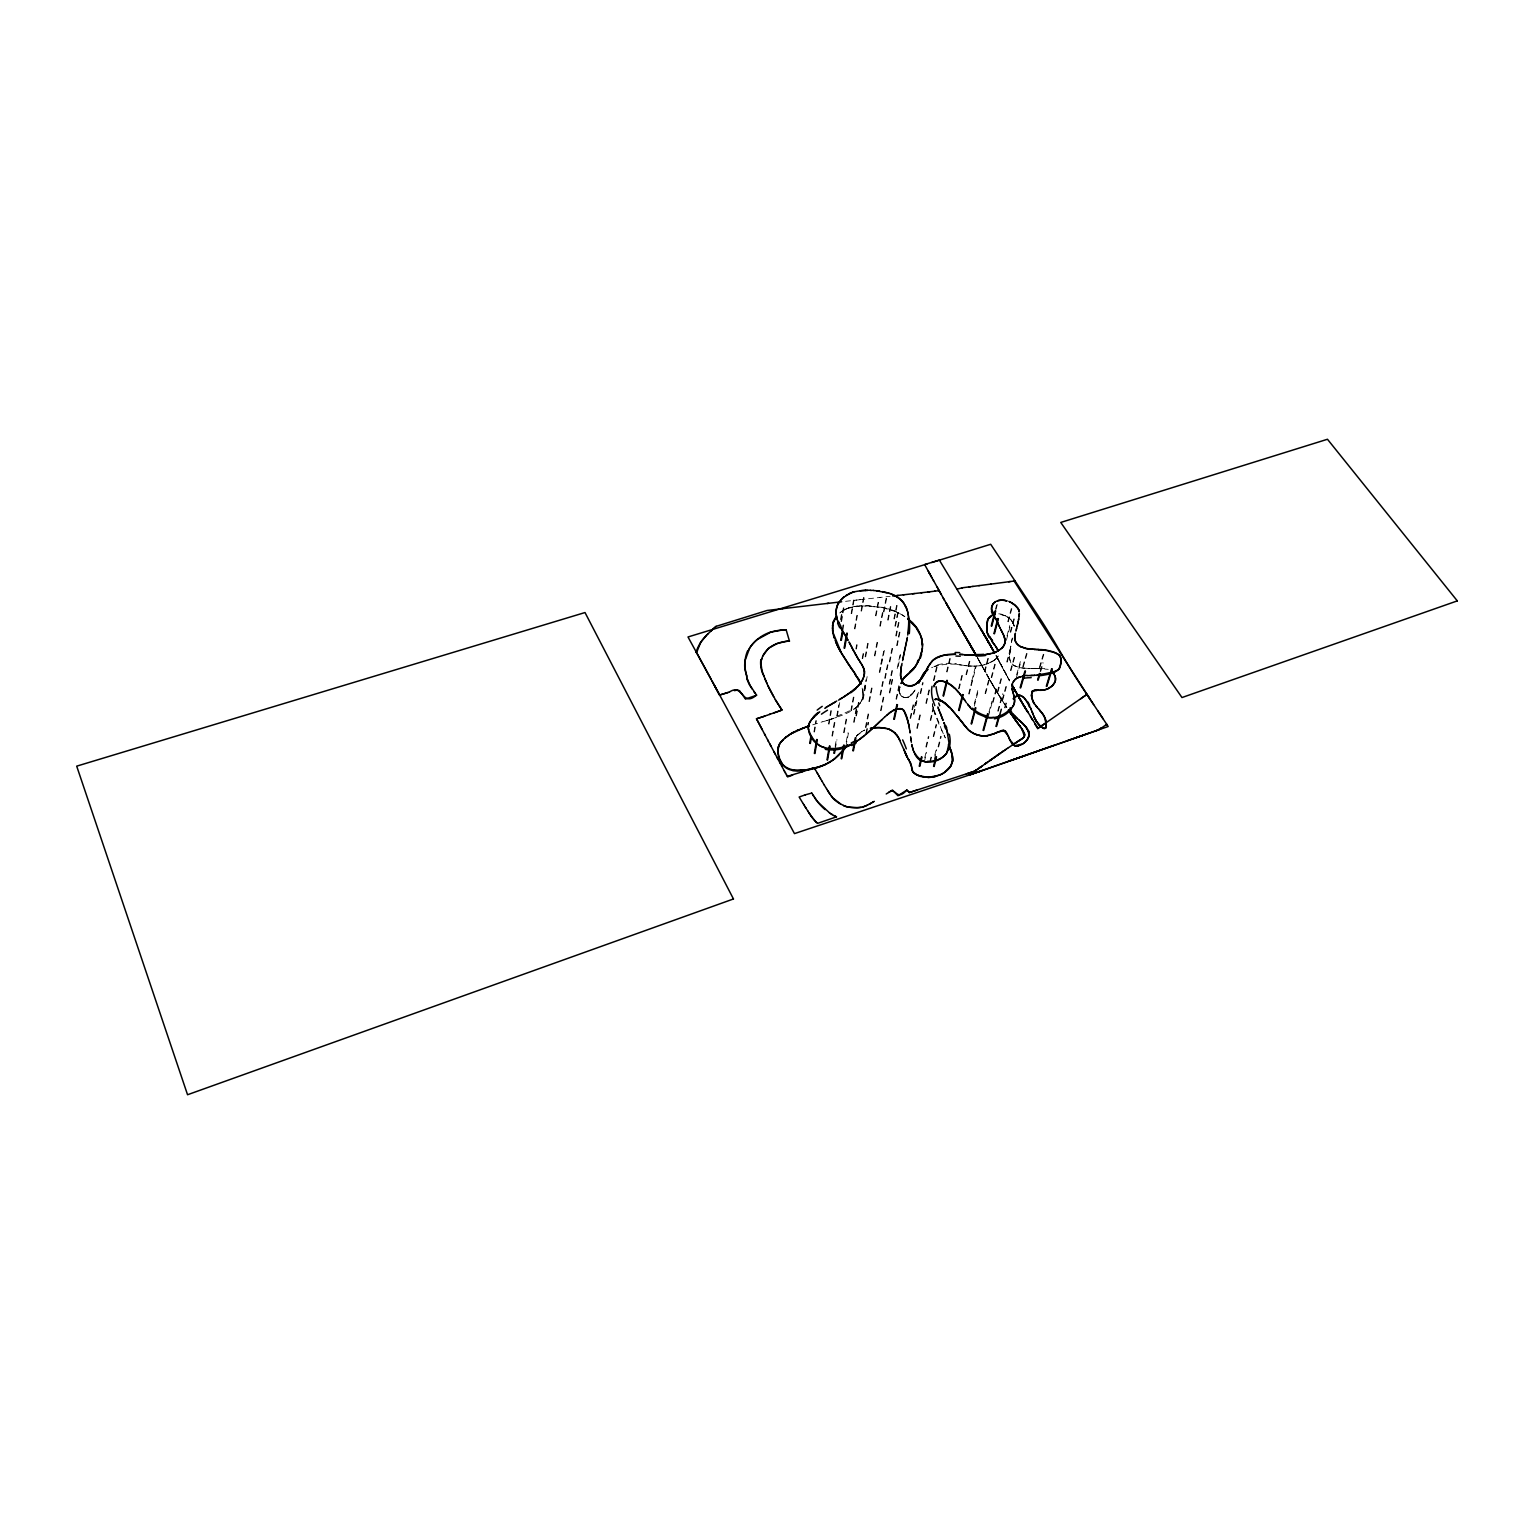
<?xml version="1.0" encoding="UTF-8"?>
<svg xmlns="http://www.w3.org/2000/svg" width="1534" height="1534" viewBox="0 0 1534 1534"><rect width="100%" height="100%" fill="white"/><g stroke="black" fill="none" stroke-linecap="round" stroke-linejoin="round"><path stroke-width="0.75" stroke-dasharray="5 3.75" d="M863.009 695.65L863.067 693.272M1010.273 649.304L1009.353 656.955L1010.695 662.42A6.75 5.503 22.4 0 0 1012.9 664.951L1013.667 665.392A11.486 9.377 22.1 0 0 1015.297 666.101L1016.141 666.427A29.836 24.295 22 0 0 1024.194 668.115M932.442 703.895L933.113 708.65M862.952 696.321L862.837 697.145A20.536 17.008 18 0 1 861.437 701.422L861.073 702.073M1009.909 651.125L1011.941 639.966A61.897 48.283 28 0 1 1012.382 638.259L1012.363 638.259M813.94 731.91L815.82 720.596M814.516 732.025L816.395 720.692M1010.829 646.14L1010.388 648.69M840.536 619.506L841.629 613.101M841.092 619.602L842.166 613.197M841.035 621.404L843.585 606.409M841.591 621.5L844.141 606.505M828.494 724.01L830.814 710.645M829.069 724.125L831.39 710.76M851.14 613.581L853.786 598.452M851.696 613.677L854.342 598.548M831.927 735.994L834.323 722.456M832.483 736.109L834.899 722.552M836.759 715.956L838.753 704.758M837.315 716.071L839.712 702.61M854.438 628.825L857.122 613.811M854.994 628.921L857.679 613.907M835.129 746.387L836.356 739.541M835.282 748.784L836.931 739.676M861.034 611.011L863.795 595.786M861.59 611.107L864.351 595.882M855.857 648.901L856.624 644.702M856.413 649.016L857.18 644.817M843.585 732.638L846.078 719.139M844.16 732.753L846.653 719.254M850.852 710.606L853.441 696.666M851.408 710.721L854.016 696.762M846.231 741.785L847.899 732.868M845.963 746.349L848.455 732.984M862.166 658.508L863.316 652.333M862.722 658.604L863.872 652.449M865.118 656.801L867.88 642.132M853.613 722.226L856.221 708.344M865.675 656.897L868.436 642.228M854.17 722.341L856.797 708.459M855.895 715.841L858.561 701.767M856.451 715.956L859.136 701.863M875.473 615.748L878.388 600.427M876.029 615.843L878.944 600.523M1011.52 642.094L1011.807 640.637A63.757 49.682 28.2 0 1 1012.363 637.991M863.987 690.012L865.943 679.85M862.587 699.293L865.329 685.008M864.562 690.108L867.285 675.9M863.143 699.408L865.885 685.104M858.733 733.981L861.84 731.584M879.787 626.102L882.759 610.82M874.399 655.823L877.237 641.154M880.343 626.198L883.296 610.916M883.45 611.817L886.46 596.342M874.955 655.919L877.793 641.27M883.987 611.913L886.997 596.438M868.896 701.479L871.715 687.002M869.452 701.594L872.29 687.098M865.425 727.442L868.167 713.521M866.001 727.557L868.743 713.636M887.649 620.024L890.698 604.607M865.905 733.482L868.11 722.361M888.205 620.139L891.254 604.703M866.48 733.597L868.666 722.476M879.27 672.314L882.088 658.105M880.995 664.644L883.833 650.32M879.826 672.429L884.389 650.435M893.881 618.835L897.006 603.322M894.437 618.95L897.563 603.418M880.037 694.94L882.97 680.387M880.593 695.055L883.546 680.482M894.916 626.102L898.042 610.628M884.696 678.258L887.592 664.011M895.472 626.198L898.598 610.724M885.252 678.354L888.148 664.107M889.298 661.844L892.213 647.463M889.854 661.94L892.769 647.578M895.722 635.901L898.847 620.561M880.535 710.606L883.546 695.822M896.278 636.016L899.403 620.676M881.091 710.741L884.121 695.918M896.642 645.584L899.729 630.551M889.126 684.03L892.098 669.649M897.179 645.68L900.285 630.666M889.682 684.145L892.673 669.744M889.298 692.869L892.328 678.201M889.854 692.965L892.903 678.296M897.16 668.594L900.132 654.328M898.138 666.657L900.688 654.443M896.009 699.082L899.192 684.106M896.546 699.236L899.288 686.369M910.084 718.257L913.363 703.569M910.621 718.411L913.919 703.742M914.437 707.232L917.888 691.93M913.382 714.135L918.444 692.083M913.938 714.307L917.313 699.331M920.17 693.368L922.605 682.553M920.707 693.541L923.161 682.707M916.776 728.286L919.844 714.863M917.332 728.439L920.4 715.036M925.846 703.301L929.412 687.865M926.383 703.473L929.968 688.037M933.439 680.482L936.795 666.063M933.976 680.636L937.332 666.216M930.198 720.309L933.592 705.947M933.228 709.015L933.592 710.146M930.754 720.462L933.65 708.171M925.846 746.962L928.338 736.512M926.402 747.116L928.895 736.665M924.714 757.834L926.076 752.12M924.35 761.804L926.632 752.274M946.574 671.834L949.891 657.952M947.111 671.988L950.447 658.105M933.209 736.435L936.066 724.527M933.746 736.588L936.622 724.7M929.777 761.919L931.656 754.21M930.352 762.072L932.212 754.364M934.724 755.342L936.162 749.436M934.321 759.445L936.737 749.57M938.079 746.847L940.687 736.224M938.635 747L941.243 736.378M958.539 688.728L962.355 673.407M959.076 688.9L962.911 673.541M965.96 674.577L969.565 660.291M966.497 674.73L970.102 660.425M971.827 680.751L975.662 665.737M968.644 693.905L972.729 678.028M969.2 694.058L976.218 665.871M995.508 609.247L996.621 604.971M996.045 609.362L997.714 602.958M974.282 703.876L978.059 689.475M974.301 706.1L978.615 689.61M984.368 671.624L988.203 656.993M984.905 671.777L988.759 657.127M985.058 693.464L989.372 677.261M985.595 693.617L989.929 677.395M991.194 677.472L995.298 662.132M991.731 677.625L995.854 662.266M1007.761 621.673L1011.27 608.634M1008.298 621.807L1011.807 608.768M1006.956 635.977L1009.775 625.546M1006.362 640.311L1010.312 625.699M1010.216 632.123L1014.262 617.224M988.931 712.179L991.846 701.479M1010.753 632.257L1014.799 617.397M988.337 716.589L992.402 701.613M992.498 702.323L997.062 685.564M993.054 702.457L997.618 685.698M997.33 691.949L1001.817 675.612M997.886 692.102L1002.373 675.746M1006.726 661.94L1010.772 647.156M1007.263 662.094L1011.328 647.29M997.714 711.067L1002.469 693.886M998.25 711.201L1003.025 694.02M1002.22 699.734L1006.879 682.937M1010.427 670.473L1014.741 654.98M1002.757 699.888L1007.435 683.071M1010.964 670.646L1015.297 655.095M1004.559 707.807L1006.381 701.306M1005.115 707.941L1006.937 701.441M1016.601 674.826L1020.513 661.02M1016.505 677.28L1021.069 661.154M1022.756 666.657L1027.262 650.838M1023.293 666.83L1027.818 650.991M1034.261 668.46L1035.335 668.345L1031.922 668.402A95.913 77.908 21.5 0 1 1029.736 668.364M1039.4 667.424L1043.714 652.832M1039.937 667.597L1044.251 652.966M1040.167 671.336L1042.717 662.765M1040.704 671.489L1043.254 662.899M998.212 655.9L997.503 657.146M997.982 656.379L996.736 658.163M829.549 719.695C842.665 714.882 863.565 710.069 863.028 692.505M860.67 702.63L858.752 705.122M997.675 656.878L994.818 659.946M996.966 657.875L996.084 655.747M899.116 691.834A24.582 20.536 16 0 1 900.285 686.331L899.327 692.179L901.839 696.283A6.788 5.58 18.9 0 0 904.197 697.395L904.926 697.567A4.832 3.988 19 0 0 906.613 697.606L912.788 693.253M912.136 694.058L915.951 688.766L915.414 689.648A40.191 33.556 21.4 0 1 912.749 693.33M996.755 658.067L992.92 661.25M858.772 705.026L857.065 706.733M856.202 736.339L862.53 731.239M857.851 734.748L856.413 736.052L858.139 734.498M857.659 706.119L857.084 706.637A47.516 38.925 15 0 1 851.063 710.741L850.814 711.047M909.029 696.724L910.928 695.209M910.621 695.554L910.908 695.305A27.018 22.511 20.4 0 0 912.116 694.039M839.827 612.967L841.974 611.28M995.125 659.62L988.644 663.359M841.648 611.567L843.949 610.053M992.594 661.365L985.921 664.337A43.01 34.918 19.1 0 1 979.823 665.794L976.065 666.216M842.991 610.609L845.694 609.132M844.275 609.938L848.666 607.905M863.623 730.625L864.793 730.088M845.675 609.228L847.899 608.193M931.637 667.693L932.73 667.232M988.682 663.263L982.354 665.296M987.915 663.57L986.381 664.107M848.264 608.135L850.219 607.406M836.701 717.241L835.071 717.893M847.899 608.231L861.744 605.834A70.909 55.838 12.8 0 1 868.838 605.911L882.74 607.713L893.497 611.011M933.861 666.811L938.578 665.507M831.792 718.967L833.441 718.43L826.845 720.539L830.162 719.408M849.414 607.732L851.025 607.196M812.732 724.815L822.703 721.709M827.651 720.29L821.323 722.207M934.57 666.312L937.773 665.353M851.811 607.081L854.285 606.467M982.374 665.2L981.127 665.545M981.146 665.468L979.881 665.775M854.265 606.563L857.659 606.007M855.109 606.409L856.797 606.179M979.056 665.814L972.153 666.274M845.56 601.328L856.701 600.062M859.884 599.698L890.103 596.323M855.972 600.139L860.708 599.602M879.423 597.512L880.727 597.359M857.64 606.083L860.229 605.777M861.073 605.815L881.916 607.311M975.221 666.178L965.538 665.718M1035.143 668.441L1037.042 668.402M1036.006 668.421L1048.24 669.342M1033.398 668.479L1034.453 668.46M1038.326 668.383L1039.649 668.268M1033.609 668.46C1025.843 668.095 1014.453 669.399 1010.197 661.327A18.983 15.263 25.2 0 1 1009.468 655.421M866.269 605.7L874.974 606.218M1024.213 668.172L1026.802 668.306A58.311 47.458 21.8 0 0 1028.47 668.441L1029.352 668.383M971.31 666.159L968.663 666.063M969.565 666.044L964.311 665.507M964.33 665.43L956.487 664.318A48.34 39.903 19 0 0 949.757 664.145L944.714 664.51A53.556 43.815 18.5 0 0 938.578 665.488M956.468 664.414L966.075 665.66M881.935 607.215L887.016 608.538M1012.152 621.404L1010.714 619.487A14.65 11.198 14.4 0 0 1003.428 615.096L1000.264 614.386A12.809 9.779 14.5 0 0 999.19 614.271M1002.392 614.789L1001.338 614.559L1005.575 615.939M887.879 608.691L892.807 610.436M892.002 610.033L893.613 610.743A49.606 38.906 11.9 0 1 904.983 616.764M893.632 610.666L895.204 611.414M894.437 610.992L900.592 614.041M897.965 612.565L899.097 613.14M1005.614 615.843L1009.679 618.586M1013.322 665.085L1013.706 665.296A11.486 9.377 22.1 0 0 1015.316 666.024M902.069 614.789L903.488 615.767M902.797 615.23L904.907 616.687M1007.512 616.879L1008.567 617.588M1010.446 619.18L1012.766 622.363M1006.879 707.615L1006.323 706.81M1006.707 707.366L1002.22 700.52M1005.633 705.717L1006.304 706.56L1005.307 705.295M1005.959 706.234L1002.91 701.537M1003.14 701.882L1002.143 700.348M1001.069 698.718L1002.527 700.942M1000.686 698.123L1001.97 700.041M1000.302 697.51L1001.664 699.6M999.938 696.915L1001.376 699.14M999.113 695.516L1000.839 698.085M999.823 696.762L1000.628 697.932M1000.513 697.74L999.228 695.669M999.535 695.995L998.231 694.039M998.749 694.921L999.65 696.359M998.059 693.905L995.451 689.648L996.64 691.566M998.653 694.749L997.253 692.486M996.889 691.987L997.79 693.349M997.138 692.39L996.525 691.259M996.16 690.76L994.722 688.421M995.7 689.859L993.15 685.717M995.048 688.804L993.591 686.35M994.684 688.191L992.536 684.72M991.309 682.208L993.514 685.986M992.172 684.106L993.476 686.101M991.827 683.493L992.862 685.046M991.098 682.266L992.364 684.222M991.041 681.729L990.216 680.31M990.715 681.384L990.005 680.137L991.386 682.668L987.321 675.535M988.126 676.973L989.679 679.773M980.648 663.551L977.331 657.683L986.956 674.711M986.4 673.905L987.743 676.149M989.296 678.891L985.116 671.374M977.561 657.683L979.229 660.866M979.267 660.732L986.976 674.596M977.216 657.415L978.596 659.85M988.26 677.28L986.861 674.768M980.399 663.148L982.872 667.597M982.028 666.024L986.17 673.522M996.275 655.938L997.963 659.006M995.988 655.555L1001.088 664.663M1008.72 679.274L1009.391 680.521L1006.688 675.535M1009.027 679.677L1009.698 680.904M1012.785 622.286L1013.265 623.379M998.308 659.62L999.631 662.094M1007.359 676.782L1009.391 680.291M997.599 658.201L998.135 659.16M997.023 657.453L998.097 659.294M1006.572 674.883L1000.302 663.34M997.637 658.604L999.171 661.307M1006.016 674.289L1007.665 677.165M998.27 659.754L1005.518 673.368M1004.444 671.125L1006.994 675.919M1006.323 674.653L1000.973 664.586M999.19 661.48L1000.417 663.8M999.995 662.976L1004.291 671.048M1003.332 669.265L1004.003 670.511M1000.667 664.222L1002.661 667.999M945.155 737.528L944.004 735.035M944.273 735.706L945.366 737.969M941.301 729.244L943.314 733.674M942.087 731.085L932.423 705.698A10.374 8.571 19.4 0 1 932.48 703.722M939 724.221L937.178 719.734M936.871 719.082L936.584 718.334M1013.591 623.954L1014.108 625.776M934.359 712.39L933.861 710.817M1014.051 625.335L1014.262 626.466M862.166 688.133L863.067 693.751M862.626 689.456L862.798 690.683M862.76 690.223L862.913 691.451M862.875 690.99L862.99 692.217M899.346 691.853L899.538 693.1A5.848 4.89 18.7 0 0 901.647 696.168A6.117 5.081 19.2 0 0 908.799 696.973A6.117 5.081 19.2 0 1 901.628 696.187M849.51 710.76A92.308 72.731 10.2 0 1 836.893 716.071M937.485 664.836A50.756 42.012 21.6 0 1 956.468 663.608M998.711 613.849A13.384 10.201 15.5 0 1 1001.434 614.156M1009.64 654.75A46.231 36.548 31.7 0 1 1009.986 651.892M1039.688 668.575A28.302 22.607 21.2 0 1 1048.029 669.169M861.801 731.641A22.396 18.12 16.5 0 1 864.658 730.107M899.097 691.93A24.582 20.536 16 0 1 900.266 686.427M1012.076 621.328A18.638 14.554 12.3 0 1 1014.357 627.253M840.133 612.603A33.23 25.79 11.9 0 1 842.991 610.609M935.184 714.537L934.647 713.061L935.165 714.633"/><path stroke-width="1.5" d="M922.528 646.159L922.126 640.503M1031.538 695.976L1031.999 692.371M987.014 622.785L987.167 632.622L993.054 642.938M1019.324 613.619L1019.266 614.003A33.729 27.075 10.7 0 1 1019.094 616.284M834.649 758.736A46.902 37.2 9.1 0 1 829.971 761.919C813.461 772.216 776.798 778.735 777.968 749.071M777.968 749.455L778.083 752.197A41.648 33.844 9.4 0 0 780.327 760.461A26.423 21.495 9.1 0 0 782.263 764.028M1055.334 680.866L1055.507 678.603A13.902 11.006 22 0 0 1054.74 675.401M986.745 627.54L986.726 627.962A27.056 20.402 20.1 0 0 988.989 637.262M1031.5 695.42L1031.557 693.982M986.745 626.735L986.822 625.45M777.949 749.934L779.502 744.028M986.822 624.837L988.107 619.007L992.153 615.46A14.132 10.776 14.5 0 1 994.991 614.559M777.968 749.167L778.179 747.48M864.428 673.158L864.371 673.771A23.336 18.887 12.8 0 1 863.891 676.245L863.45 677.644M832.444 626.275L832.559 625.163M1012.056 685.966L1012.555 683.435M1049.333 651.279A18.504 14.458 13.9 0 1 1058.978 655.037L1060.147 656.897A8.015 6.213 14.3 0 1 1060.723 658.374L1060.895 659.294A23.892 18.561 14 0 1 1060.857 662.458L1060.799 663.206M1012.076 685.66L1011.75 684.643L1013.821 688.325M1054.951 671.719L1055.91 671.298A9.837 7.651 13.7 0 0 1058.748 669.112L1059.726 667.328A26.462 20.575 13.4 0 0 1060.819 662.995L1060.953 662.247A21.208 16.471 14.1 0 0 1060.895 658.163A8.015 6.213 14.4 0 0 1060.205 656.686L1059.86 656.111M922.413 648.153L921.455 653.043M1019.036 616.879L1019.228 615.46A32.521 26.097 10.4 0 0 1019.324 613.773M908.07 632.622L907.725 635.076M986.995 622.862L987.11 622.114A13.384 10.201 15.5 0 1 994.588 614.29M833.039 622.804L832.962 633.12M809.76 743.376L810.911 736.416M810.336 743.472L811.486 736.512M814.362 753.443L816.702 739.465M814.938 753.539L817.277 739.58M1003.313 646.428L1003.658 645.929A13.231 10.393 15.5 0 0 1004.77 643.187L1004.866 642.593M840.785 640.177L843.336 625.258M841.322 640.272L842.799 631.759M845.809 595.652L853.172 591.971M844.103 648.096L846.71 633.197M844.659 648.192L847.267 633.293M826.999 759.848L829.434 746.003M847.382 639.007L847.995 640.387L846.02 636.687M1018.902 617.876L1018.518 619.889M827.574 759.963L830.009 746.118M833.902 753.232L834.726 748.669M907.361 637.319L907.093 638.777M1012.152 685.084L1012.402 684.011M834.477 753.347L835.282 748.784M860.21 590.878L863.143 590.628A78.924 61.705 11 0 1 865.349 590.513L865.387 590.302A81.283 63.584 11 0 1 867.592 590.226L870.564 590.226M900.861 668.958L901.129 667.539M901.014 668.134L900.477 675.65L902.337 682.093M856.068 655.152L858.848 660.099L854.419 652.142M841.15 758.659L843.662 745.141M841.725 758.774L844.237 745.275M906.843 640.004L907.131 638.547M852.846 750.701L855.339 737.643M1018.154 621.673L1018.691 619.065M853.403 750.816L855.914 737.777M903.066 658.201L903.353 656.782M902.836 659.39L903.123 657.971M903.315 656.993L903.584 655.574M902.606 660.598L902.893 659.179M903.545 655.785L903.833 654.366M906.613 641.212L906.901 639.774M903.775 654.577L904.082 653.158M778.141 747.672L778.371 746.655M906.364 642.439L906.652 641.001M901.091 667.75L901.378 666.35M904.025 653.369L904.331 651.95M906.115 643.666L906.402 642.228M904.274 652.161L904.581 650.742M905.846 644.894L906.153 643.455M1017.905 622.881L1018.212 621.462M893.785 719.178L896.911 704.528M894.341 719.312L897.486 704.681M933.899 686.887L934.244 685.43M905.578 646.102L905.885 644.663M902.03 663.378L901.589 665.372M904.542 650.953L904.83 649.534M905.06 648.537L905.367 647.099M901.34 666.561L901.647 665.162M904.792 649.745L905.098 648.307M905.328 647.329L905.635 645.891M1017.636 624.07L1017.962 622.651M1015.412 633.216L1015.22 634.021A28.494 22.416 3.6 0 0 1014.645 638.758M762.34 671.298A52.003 40.747 15.2 0 1 761.727 668.997L760.998 663.743A27.209 21.572 10.8 0 1 761.401 660.042L761.765 658.623M916.795 683.378L918.732 681.364M911.349 765.734L904.025 749.8M1017.368 625.239L1017.694 623.839M1017.1 626.428L1017.426 625.028M919.23 766.233L921.435 756.914M919.806 766.386L922.011 757.067M1017.157 626.217L1016.524 628.787M943.046 695.822L946.785 680.348M943.602 695.976L947.341 680.482M933.573 766.367L935.97 756.626M934.129 766.521L936.526 756.78M951.924 709.897L956.775 715.669M1016.237 629.956L1016.582 628.576M958.597 710.395L962.623 694.519M959.153 710.549L963.179 694.653M981.76 630.493L978.692 625.354M1015.93 631.126L1016.294 629.745M991.232 625.987L995.183 610.82M991.769 626.121L995.719 610.954M996.237 619.621L995.911 619.046M993.936 633.6L997.886 618.509M971.099 723.76L975.317 707.73M994.454 633.734L998.423 618.662M971.655 723.895L975.873 707.845M1000.321 628.403L1000.034 627.809M1105.765 725.026L1106.8 724.221L1099.13 729.685L969.392 774.919M983.064 730.337L987.551 713.809M983.62 730.491L988.126 713.924M972.614 772.618L969.354 775.034L982.144 770.471M1031.673 693.33L1032.152 692.045M832.809 623.763L836.548 616.169M995.969 726.33L998.979 715.573M996.525 726.483L1001.338 709.245M1020.129 687.692L1024.923 671.029M1020.685 687.846L1025.479 671.144M778.352 746.751L779.924 743.357M833.039 622.881L833.365 621.807M1008.624 736.895L1009.314 738.659A52.75 41.437 17.5 0 0 1009.89 739.982L1015.086 745.735L1022.679 743.913A22.511 17.833 16 0 0 1025.575 741.555C1033.494 734.422 1025.115 724.988 1019.036 720.098M1019.726 726.042L1018.979 724.834M1020.359 726.924L1017.579 723.051M1021.874 729.034L1021.26 727.998M1012.785 744.776L1018.48 740.96M921.052 654.404L921.474 652.947M1037.636 679.888L1039.534 673.464M1038.173 680.061L1040.071 673.599M1046.303 686.273L1051.634 668.728M1046.84 686.465L1052.171 668.882M1037.655 728.477L1034.913 724.125M1083.809 696.532L1080.703 698.795M1084.154 696.398L1086.992 694.346L1014.108 581.041M1055.469 678.507L1055.507 679.274A12.042 9.568 20.8 0 1 1055.181 681.441L1052.477 685.66L1047.856 688.747A17.948 14.209 18.3 0 1 1040.934 690.319L1037.406 690.242L1038.365 690.262M833.346 621.903L833.729 620.829M901.167 683.474L901.685 682.055A28.437 23.758 20.3 0 1 903.2 678.814L903.775 677.97A18.907 15.8 20 0 1 904.178 677.434M1055.162 681.479L1054.587 682.898A18.715 14.88 19.9 0 1 1048.489 688.402M934.206 685.64L934.474 684.835A8.36 6.826 22.4 0 1 938.137 681.23M901.225 683.435L902.836 679.677A17.488 14.343 18 0 1 903.929 678.047L911.81 670.933A31.581 25.503 14.5 0 0 914.072 668.575L918.904 660.329L922.049 650.339A42.684 33.729 9.9 0 0 922.413 644.951A43.508 34.362 10.3 0 0 920.323 635.114L915.971 627.387L907.975 619.276M862.99 678.833L863.508 677.434M833.595 621.251L834.669 618.95M918.713 683.129L923.2 674.557L927.571 669.994M918.981 682.553L919.729 680.77M919.71 680.866L921.378 677.414M862.453 679.965L863.028 678.603M770.221 632.181A42.204 33.23 7.9 0 0 759.253 637.914L756.971 639.716A48.455 38.158 8.1 0 0 754.862 641.672L752.887 643.724A49.356 38.983 8.7 0 0 749.608 648.192L745.006 660.732A54.936 43.566 11.6 0 0 744.853 668.882L747.48 679.792M762.782 656.034L767.384 649.668A31.505 24.889 8.6 0 1 769.608 647.693L776.971 643.609L786.041 641.365A35.57 28.226 8.6 0 1 789.454 641.116L786.156 629.822A52.789 41.974 8.3 0 0 782.819 629.918L770.471 632.2M1031.941 692.505L1033.974 690.607L1038.345 690.166M925.731 671.432L926.325 670.128M926.268 670.339L926.843 669.054M1012.939 682.553L1013.897 680.77M837.813 604.664L838.35 603.591M925.194 672.506L925.788 671.202M926.804 669.284L927.399 667.999M946.9 752.657L949.028 743.223L947.092 731.143M950.121 767.115L952.518 761.171L951.924 753.577M925.232 672.295L924.043 674.634M747.883 651.221L748.726 649.611A49.146 38.81 8.3 0 1 757.106 639.62L771.046 632.027A44.985 35.531 8.2 0 1 786.156 629.918M917.811 662.304L915.568 666.197A36.969 30.086 12.6 0 1 910.256 671.509A36.969 30.086 12.6 0 0 915.472 666.159M927.341 668.21L927.955 666.926M861.84 681.096L862.491 679.754M924.676 673.368L923.43 675.708M927.897 667.156L932.595 660.56A24.467 19.137 17.4 0 1 938.616 656.705L939.939 656.284M946.574 753.213L947.245 751.852A24.736 20.306 16.9 0 0 948.185 749.436M921.704 676.839L922.893 674.807M1013.36 705.506L1012.651 706.771M838.312 603.821L838.964 602.555M834.649 619.027L836.26 616.572M950.543 766.406L950.927 765.773A20.69 16.433 16.4 0 0 952.422 761.727A27.286 21.706 15.9 0 0 952.231 755.035L948.453 744.489M700.482 642.861L696.589 652.659L719.599 695.055L724.355 693.617M928.492 666.101L930.486 663.072M1013.341 681.748L1015.144 679.389M779.502 744.105L780.614 742.398M950.888 765.888L944.235 772.657A34.227 27.286 17.8 0 1 939.843 775.015L928.262 777.47M861.149 682.189L861.878 680.885M946.631 753.021C941.531 760.768 929.566 764.488 921.109 760.365M923.468 675.478L922.759 676.743A36.682 28.321 7.2 0 1 921.32 678.776M992.651 604.454L993.495 603.322M838.925 602.785L839.635 601.558M922.874 674.902L923.295 674.193A25.752 21.495 23.2 0 1 927.38 669.802M860.459 683.033L861.188 681.959M1012.708 706.56L1011.059 708.766M839.597 601.769L840.364 600.58M1002.948 646.926L1003.37 646.217A13.442 10.585 17 0 0 1004.828 642.976M1027.09 739.733A13.806 10.949 15.9 0 0 1028.432 730.606A13.806 10.949 15.9 0 1 1027.128 739.637L1026.668 740.347A20.383 16.165 16.2 0 1 1020.609 745.064M780.423 742.744L782.762 740.002M780.614 742.494L781.918 740.884M840.325 600.81L841.15 599.641A35.416 27.363 10.5 0 1 843.815 596.994M920.86 679.236L921.32 678.527A36.682 28.206 6.3 0 0 922.739 676.494M812.943 717.816L811.294 720.04A34.17 26.711 13 0 0 809.856 722.169L809.588 722.744A17.238 13.442 13.8 0 0 808.456 729.417L808.61 730.05M812.061 719.024L813.787 717.068M1003.006 646.715L1002.124 647.847M1013.207 698.89L1017.253 695.65M845.809 747.288L847.324 745.524M846.806 746.195L841.706 752.043M844.889 748.419L834.669 758.736M846.423 746.636L847.957 744.872M1011.961 707.577L1010.139 709.686M843.777 749.627L838.427 755.437M1013.456 698.603L1014.242 697.165M931.253 662.132L932.538 660.79A24.774 19.194 15.8 0 1 939.997 656.686M781.554 741.344L783.471 739.407M1002.603 647.175L1001.683 648.288M920.074 679.965L918.463 681.805M706.733 635.076L701.326 641.557A44.505 35.205 7.4 0 0 700.482 642.861M708.094 633.695L706.56 635.249A58.503 46.25 6.9 0 0 695.995 652.525M856.912 687.232L857.87 686.273A39.405 31.255 4.1 0 0 861.053 682.131M707.711 634.079L716.129 626.351L767.115 610.474L782.915 608.653M918.502 681.595L916.277 683.8A11.198 9.051 15.3 0 1 912.596 685.679M1014.626 680.041L1015.623 678.968A12.234 9.338 12.7 0 1 1017.943 677.606L1018.595 677.338M783.049 739.81L786.789 736.531M855.934 688.172L856.95 687.021M838.446 755.342L837.276 756.511A49.491 39.27 9.2 0 1 829.472 762.206L826.481 763.798M710.875 630.973L712.409 629.554M877.045 724.336L885.214 716.531M1014.223 697.797L1015.24 696.839M910.467 671.7L904.159 677.51A18.907 15.8 20 0 0 903.756 678.047M880.094 721.306L875.051 726.215M876.087 725.064L874.054 727.135M881.053 720.577L882.05 719.638M874.092 726.924L872.06 728.976M873.095 727.845L868.052 732.543M885.444 716.493L887.304 714.671M1023.063 737.854L1023.159 737.758A5.887 4.66 16.1 0 0 1024.252 736.55M1023.178 737.873L1023.12 737.912A6.078 4.832 16.5 0 0 1024.616 733.981M871.101 729.666L865.023 735.131M854.956 688.862L855.972 687.961M1014.492 697.529L1015.642 696.628M1000.705 649.131L1001.74 648.077M866.096 734.057L867.093 733.214M887.266 714.882L889.452 712.907M816.682 714.115L818.734 712.428M785.159 737.912L786.463 736.78M716.129 626.351L715.573 626.792A111.215 88.55 8.6 0 0 712.927 629.093M863.508 736.378L864.562 735.323M785.485 737.643L791.563 733.29M864.064 735.745L862.472 737.183M888.32 713.981L890.564 712.083M817.66 713.483L819.77 711.814M863.028 736.569L859.884 739.177M1022.545 738.391L1020.302 739.925L1021.606 738.947M1045.306 728.42C1037.904 727.998 1033.226 715.208 1030.656 708.152M862.012 737.394L858.829 739.944M994.818 602.114L992.901 604.204A14.19 10.182 17.6 0 0 991.98 610.513M994.511 602.517L995.873 601.424M786.769 736.627L791.218 733.52M993.591 652.89A29.529 22.933 12.8 0 0 998.5 650.589L1000.762 648.92M889.95 712.696L891.12 711.68M850.584 692.313L843.451 697.222M971.712 773.27L973.074 772.311M969.354 775.034L976.544 769.934L974.704 771.257M979.593 767.671L980.955 766.827M981.76 766.271L974.991 771.046L909.355 792.56L906.882 790.048C895.933 802.071 896.278 786.501 888.704 792.426M984.713 764.066L991.252 759.598M986.937 762.628L974.991 771.027L966.362 773.884M989.545 760.691L995.681 756.511M985.001 763.97L987.838 761.995M858.867 739.733L855.55 742.13M989.737 760.653L992.728 758.563M1101.527 727.921L1096.196 730.721M1100.07 729.034L1101.47 728.036M993.457 757.949L997.905 754.958M993.418 758.084L994.607 757.259M1000.13 753.405L996.391 755.898L998.27 754.69M1038.039 728.324L1023.331 704.873M998.998 754.095L1001.99 752.12M998.96 754.21L1000.494 753.156M1021.817 738.909L1021.759 738.851A16.855 13.327 16 0 0 1023.638 737.432L1024.098 736.799A5.235 4.142 16.4 0 0 1024.424 736.147L1021.797 728.765M1042.276 725.371L1046.188 722.572M1089.428 698.028L1086.992 694.346L1037.617 728.612L1042.315 725.256M849.433 693.119L839.769 699.427M1002.68 751.545L1004.943 750.088M1003.466 751.104L1001.357 752.561M1002.872 751.526L1003.83 750.855M1006.131 749.282L1004.923 750.107M1005.901 749.436L1008.087 747.844M1008.375 747.748L1011.462 745.677M856.701 741.21L857.794 740.481M891.081 711.891L892.903 710.549A18.235 15.819 24 0 1 896.163 709.13A13.94 12.08 23.8 0 1 898.713 708.65M1012.881 744.623L1014.626 743.472M1016.122 742.571L1015.22 743.165L1016.352 742.437M999.727 649.687L998.615 650.416A29.529 23.029 13.4 0 1 993.725 652.794L992.306 653.407M1020.724 739.541L1016.735 742.188M824.793 708.344L826.558 707.021M1015.853 696.474L1016.889 695.822M886.23 793.979L892.424 790.048L897.984 795.743L906.882 790.048L909.355 792.56L917.121 790.01M1019.094 740.577L1019.937 740.04L1018.461 741.075M825.944 707.615L827.727 706.311M790.489 734.038L805.139 727.289M827.689 706.522L828.916 705.582M828.878 705.813L830.086 704.873M842.262 697.74L838.542 700.137M830.047 705.103L832.483 703.473M791.563 733.386L793.749 732.063M830.661 704.739L836.739 701M874.303 801.342L869.164 804.219M873.46 801.822L872.29 802.493M833.058 703.339L834.879 702.284M792.273 732.964L797.507 730.203M871.446 802.972L870.257 803.643M827.976 763.05L829.434 762.264M870.085 803.739L868.627 804.525M1016.524 696.072L1019.075 695.228A3.95 3.164 18.3 0 1 1020.378 695.439L1024.06 697.702A36.548 27.554 22.5 0 1 1029.372 706.886M852.156 743.913L849.721 745.102M867.995 804.832L866.499 805.561L867.477 805.101M850.545 592.872L843.777 597.205A35.416 27.363 10.5 0 0 841.111 599.852M850.91 744.738L848.417 745.869M995.969 732.849L1003.869 730.548L1008.03 735.611M996.026 732.753L993.783 733.846M1002.91 730.452A2.972 2.359 15.8 0 1 1005.422 731.296A2.972 2.359 15.8 0 0 1002.929 730.357A10.297 8.169 16 0 0 999.439 731.411L992.651 734.326M997.119 732.312L998.25 731.814M797.488 730.299L809.453 725.85L806.999 726.656M979.823 735.534L981.166 735.745A18.37 14.554 15.6 0 0 985.787 735.917L993.802 733.77M993.438 733.923L989.89 735.246M1019.842 745.351L1018.212 745.812M997.004 601.079L998.672 600.312M850.507 593.083L854.553 591.606M802.186 728.362L803.778 727.768M997.311 600.944L1002.277 599.928M770.221 714.135L766.885 715.362M762.935 716.742L766.501 715.496M769.263 714.499L775.821 712.217M805.523 794.746L799.137 797.028L802.493 802.55M729.283 692.122C743.434 682.419 741.574 708.018 756.53 695.075M773.615 712.965L780.212 710.702A27.248 22.531 10.1 0 0 781.957 709.993L775.341 699.657M805.312 794.823L811.735 793.078M745.428 699.063L756.646 695.228L750.049 685.449M778.812 711.201L780.192 710.702A27.305 22.281 9.5 0 0 781.937 709.954L780.25 707.481M764.718 716.129L756.492 718.813L765.121 735.112M1008.279 761.324L1053.647 745.466M1067.664 740.577L1088.91 733.156M829.472 812.905L833.978 815.609A30.373 24.908 11.9 0 0 836.452 816.874L817.526 823.374L815.992 821.917A37.545 30.948 11.3 0 1 815.091 820.978L812.157 817.43A71.484 58.522 12.2 0 1 811.122 815.992L808.878 812.656M977.35 772.254L980.571 771.142M1012.843 759.848L1024.77 755.668M1075.142 738.065L1083.924 735.016M802.071 771.87L787.326 776.377M792.618 775.149L787.613 776.894L786.482 774.823M800.94 772.273L814.209 767.69L815.34 769.684M809.243 769.397L814.209 767.709M778.198 711.412L776.779 711.891M762.532 716.877L756.492 718.775L762.245 729.685M806.194 726.924L807.824 726.291M939.882 656.494L941.262 655.843M1019.937 676.897L1017.253 678.124A12.042 9.185 12.7 0 0 1015.566 679.178M1019.19 677.319L1020.628 676.686M1017.617 695.592L1019.075 695.324A4.717 3.72 18.6 0 1 1022.66 696.647M938.214 681.345L938.885 681.134A7.076 5.657 16.7 0 1 941.857 680.943A11.889 9.472 16.3 0 1 946.229 682.304L945.519 682.17M938.846 681.345L937.504 681.825A8.379 6.788 18 0 0 934.436 685.065M931.752 562.518L990.696 544.282L1036.543 613.332A365.476 137.638 69.7 0 1 1059.726 650.838A515.788 274.049 75.1 0 0 1083.407 689.13L1108.181 726.502L979.9 771.449L794.478 833.614L712.198 681.211M724.815 693.483L729.379 692.064M728.017 692.486L719.599 695.055L714.499 685.64M927.169 563.918L687.999 636.974L710.913 678.833M1052.266 672.601L1052.612 672.506A32.444 24.87 12 0 0 1055.066 671.873M992.364 653.196L983.85 654.903M1051.979 672.486L1050.56 673.081M863.163 806.826L866.173 805.695A20.709 16.701 12.7 0 1 861.13 807.363A35.224 28.321 12.4 0 1 849.51 807.268L847.861 806.961A12.962 10.546 12.5 0 1 844.831 806.04L843.585 805.484M1051.653 672.582L1050.215 673.177M814.42 767.997L814.842 767.882A63.968 50.315 8.3 0 0 826.577 763.932A63.968 50.315 8.3 0 1 814.899 767.978L813.135 768.4M991.002 653.599L985.327 654.73M734.345 690.645L736.224 690.3M1020.57 676.916L1022.756 676.226M933.995 776.779L935.663 776.377L932.25 777.163M936.047 699.255L935.011 699.581A4.41 3.643 20.1 0 1 936.085 699.159L941.78 700.904A22.55 18.293 20.3 0 1 945.289 703.128L950.236 707.922M998.96 600.446L1000.436 600.005M809.243 769.263L809.684 769.09A88.301 68.685 7.6 0 0 813.154 768.323M988.663 735.457L987.378 735.764M808.802 769.263L807.478 769.589M807.478 769.512L806.136 769.838M804.794 770.049L806.155 769.742M861.13 807.268L859.539 807.478A29.645 23.777 12.5 0 1 857.295 807.651L849.28 807.21A16.663 13.576 12.6 0 1 843.93 805.753M871.082 728.286L875.109 727.787A47.055 38.676 18.2 0 1 879.596 727.634L887.611 728.765M1008.643 581.75L1015.009 580.926M991.29 584.032L978.865 585.662M990.676 584.128L1010.158 581.559M972.748 586.448L979.401 585.585M929.623 777.431L932.269 777.086M961.933 587.829L970.274 586.755M968.663 586.966L973.016 586.41M962.527 587.752L956.775 589.171M987.397 735.668L984.751 735.975M934.685 591.184L939.076 590.648M928.166 591.971L929.777 591.779M934.992 591.146L921.09 592.795M782.225 608.73L828.705 603.284M841.687 601.769L827.075 603.476M913.88 593.62L922.068 592.68M903.353 594.828L913.056 593.716M912.557 593.773L914.36 593.562M892.75 596.017L898.061 595.422M897.582 595.48L904.044 594.751M946.785 654.635L955.548 654.136M941.128 655.938A35.972 28.206 17.8 0 1 946.689 654.711L955.49 654.366M1038.595 674.998L1036.696 675.343M1027.147 675.669L1032.344 675.363M1038.23 675.018L1035.968 675.382M1000.743 600.197L1004.904 600.216M1035.297 675.209L1033.743 675.497M1030.79 675.631L1034.549 675.248M929.642 777.335L923.238 777.009M985.653 735.86L984.31 735.975M929.182 777.354L927.821 777.45M977.867 655.44L974.895 655.402M1039.63 690.281L1040.071 690.204A18.408 14.554 18.2 0 0 1048.547 688.478M984.329 735.898L981.626 735.802M976.429 655.21L971.904 655.286M870.526 590.456L873.536 590.322M927.38 777.374L917.907 775.303M1035.795 649.323L1034.242 649.476M1036.485 649.572L1041.049 649.591A55.09 44.544 13 0 1 1044.079 649.822L1049.39 650.78M1034.606 649.496L1038.786 649.457M973.457 655.133L964.426 654.788M1034.299 649.266L1029.774 649.15A30.45 23.719 11.3 0 1 1026.035 648.614L1021.069 646.754M959.996 654.289L962.988 654.462M959.958 654.5L970.466 654.98M1002.603 600.178L1007.033 600.964M873.498 590.552L879.5 590.897M982.086 735.783L980.168 735.591A21.457 16.951 15.5 0 1 973.994 733.655L968.721 730.318L964.311 725.122M883.526 727.806L879.922 727.634A39.788 32.617 18 0 0 870.334 728.286M876.489 590.763L888.205 593.083M883.507 727.883L886.173 728.362M987.723 717.413L985.365 717.183M791.697 770.202L792.637 770.452A39.155 31.217 8.6 0 0 804.698 769.684M923.257 776.933L920.822 776.415M976.353 734.498L979.862 735.438M1005.211 600.503L1006.668 600.868M882.414 591.606L886.767 592.642M985.422 716.972L977.733 713.77L971.54 708.708M825.541 747.825L822.512 746.866M920.975 776.472L919.652 775.974M887.074 728.516L887.496 728.727A16.356 13.173 17.4 0 1 893.536 731.737L898.215 737.164L903.929 749.704M938.77 699.466L939.192 699.619A14.19 11.62 20.1 0 1 940.86 700.444L941.186 700.482M939.172 699.696L938.75 699.562A6.884 5.676 20 0 0 936.986 699.216L936.123 699.236A4.41 3.643 20.1 0 0 934.935 699.523M888.244 592.853L889.605 593.543M887.937 728.784L889.624 729.513M975.068 734.038L976.333 734.594M889.662 593.332L893.689 595.25A24.506 18.868 10.9 0 1 904.197 603.936M1021.74 647.06L1026.093 648.364A30.45 23.643 11.3 0 0 1029.832 648.882L1031.327 649.074A61.954 47.42 10.9 0 0 1033.187 649.189M975.049 734.115L973.419 733.31M918.885 775.782L915.817 774.267M891.043 593.85L892.404 594.406A24.64 19.022 10.6 0 1 903.545 602.613M918.31 775.571L917.255 775.015M1008.854 601.366L1010.158 602.191M836.49 816.797L833.978 815.589M889.624 729.436L894.84 732.888M1009.545 601.654L1010.829 602.517M917.236 775.092L916.22 774.497M843.623 805.503L840.651 803.969M921.838 760.557L923.295 761.209A8.226 6.558 13.6 0 0 925.213 761.708A10.853 8.705 13.6 0 0 927.571 761.861M973.4 733.386L972.614 732.907A20.805 16.491 15.5 0 1 966.209 727.346M1021.011 646.964L1020.398 646.408A11.026 8.61 11.3 0 1 1018.576 645.2A11.237 8.82 11.1 0 1 1015.374 640.924L1014.818 637.952A29.376 23.125 10.2 0 1 1015.278 633.81M1010.887 602.306L1013.897 604.454M916.565 774.747L912.788 771.717L911.426 766.022M832.674 797.738L840.459 803.874M1011.539 602.651L1014.185 604.684M832.31 814.669L831.006 813.883M915.606 774.229L913.344 772.331M829.856 813.154L817.852 802.071A54.86 44.697 12.2 0 0 824.41 809.032L825.081 809.607M1041.337 726.809L1042.698 727.883A3.567 2.8 17.3 0 0 1044.366 728.688L1045.862 727.691C1047.588 720.596 1043.178 713.847 1038.537 708.861M914.648 773.596L913.612 772.733M907.629 618.547L909.547 620.196M1014.242 604.454L1017.426 607.867M1041.394 726.943L1041.087 726.579A23.835 18.523 17.7 0 1 1034.894 718.487A23.835 18.523 17.7 0 0 1040.838 726.56M908.281 619.065L910.161 620.733M1051.634 671.087L1055.009 676.111M1014.53 604.684L1016.294 606.563M816.644 743.261L817.219 743.741A16.088 12.809 12.2 0 0 821.745 746.636M910.18 620.637L911.656 622.114M1051.979 671.278L1052.861 672.276M1017.426 718.775L1016.831 718.142A45.426 35.934 15.4 0 1 1014.741 716.129M1024.98 726.004A50.219 40.076 15.4 0 0 1021.452 722.476L1012.613 713.732A18.657 14.841 15.1 0 0 1013.054 714.307L1014.683 716.167M1020.302 721.229L1021.529 722.361M739.752 691.335L741.229 692.965A39.385 32.943 4.4 0 1 742.13 694.308M780.346 760.385A26.442 21.495 9.1 0 0 782.263 763.951L785.082 767.134A12.157 9.875 9.1 0 0 790.777 769.991M894.859 732.811L896.585 734.767M816.107 742.744L816.625 743.472A16.222 12.771 12.8 0 0 821.764 746.713L824.736 747.825A31.37 22.665 10.8 0 0 847.803 745.217M954.301 687.654L955.874 689.169A59.692 49.932 13.5 0 1 958.75 692.39L961.396 695.957M911.388 621.749L916.162 627.195M816.644 822.55L816.452 822.377A48.244 39.673 11.6 0 1 811.601 816.625L811.083 815.954M1023.677 697.356L1027.358 701.978M912.538 622.881L913.65 624.05M1016.486 606.486L1017.215 607.598M971.482 708.919L969.622 706.56M949.163 706.637L950.275 707.979M1040.186 710.779L1034.472 703.972A23.24 18.638 13.3 0 1 1032.382 699.83A24.218 19.405 13.5 0 1 1031.883 698.104L1031.5 695.075M1037.387 707.711L1036.601 706.695M970.504 707.864L967.398 703.761M950.294 707.903L951.713 709.628M914.187 624.645L915.702 626.486M958.712 692.601L957.772 691.508A50.411 42.108 13.6 0 0 954.321 687.807M950.85 708.535L955.337 713.943M1025.019 725.908L1025.537 726.617A23.681 18.83 15.7 0 1 1027.416 729.244M956.296 715.093L964.061 724.777M957.35 716.225L958.923 718.238M903.373 683.493L902.222 681.575A28.302 22.224 16.7 0 1 901.052 670.013M1036.581 706.771L1035.584 705.41M958.405 717.509L960.495 720.194M960.514 720.098L962.566 722.802M959.69 693.483L961.837 696.513M961.051 720.75L962.067 722.073M968.663 705.659L967.781 704.547M815.743 799.31L817.89 802.129M966.075 727.327L964.579 725.352M993.668 643.628L994.377 644.663M992.191 641.711L995.47 646.121M994.166 644.261L994.991 645.469M962.585 722.725L963.314 723.799M903.545 710.395L904.159 711.546M896.604 734.69L897.332 735.783M961.876 696.302L962.681 697.663M963.333 723.703L964.541 725.448M816.836 800.767L811.697 792.982M962.317 696.877L963.103 698.238M754.862 692.965L754.057 691.853M831.255 795.916L832.272 797.239A43.949 35.742 12.7 0 1 831.255 795.916L828.993 792.656M1011.884 743.357L1011.654 742.935A16.797 13.269 16.9 0 1 1010.983 742.034L1010.848 741.689A38.273 30.086 17.5 0 1 1009.334 738.755L1009.219 738.314M966.497 702.821L963.16 698.028M742.283 694.327L745.102 698.545M964.004 699.178L964.848 700.329M916.182 627.099L916.833 628.135M1019.842 726.042L1020.8 727.346L1017.042 722.284M1017.483 607.656L1018.48 609.573A10.22 8.111 16.7 0 1 1019.055 611.376M1017.982 723.588L1013.437 717.203M851.14 667.884L852.923 670.492M1015.431 720.021L1017.694 723.185M851.121 667.98L850.239 666.638M852.942 670.416L861.034 684.183M1042.545 713.521L1042.986 714.269A22.876 18.005 16.4 0 1 1045.383 719.082M1014.76 719.082L1016.831 721.996M1021.26 728.151L1022.334 729.743M995.624 646.332L996.947 648.288A21.668 17.814 13.9 0 1 997.656 649.687M1014.108 718.142L1015.7 720.386M903.411 602.67L905.424 606.141M1053.417 672.851L1054.241 674.308M815.57 799.041L814.842 797.987M1014.549 718.775L1012.574 715.937L1013.265 716.762M853.92 671.815L855.665 674.461M848.417 664.03L850.219 666.715M1013.303 717.011L1010.043 712.294M1011.174 713.924L1012.67 716.11M852.981 670.991L840.459 651.451M902.567 682.17L903.89 684.011A5.887 4.679 15.2 0 0 906.536 685.449L906.92 685.564A9.779 7.823 14.9 0 0 910.333 685.851A10.987 8.878 15.3 0 0 912.596 685.372A11.198 8.974 13.9 0 0 916.297 683.55M1010.369 712.754L1011.596 714.537M810.834 815.57L809.415 813.48M1012.133 712.888L1011.999 712.792A15.743 12.598 13.5 0 1 1010.158 707.692M1008.452 709.974L1011.117 713.866M1009.525 711.565L1010.657 713.195M916.853 628.058L917.485 629.093M1010.197 712.524L1008.567 709.935M848.398 664.126L842.013 654.155M1008.624 710.242L1009.736 711.853M1022.104 729.206L1022.986 730.778A17.909 14.381 14.6 0 1 1024.309 733.214M996.026 646.926L998.308 651.087M829.741 793.768L828.667 792.177M897.352 735.706L899.097 738.794M908.396 759.215L909.087 760.25M1097.788 710.836L1103.157 718.909M908.166 758.87L908.972 760.174M1093.646 704.585L1086.954 694.461M1022.277 729.666L1023.101 730.951M779.847 706.867L778.62 705.007M1034.606 704.183L1033.417 702.035M828.782 792.33L828.245 791.506M859.577 660.981L861.418 664.088M860.67 662.918L859.059 660.157M813.96 796.664L812.982 795.149M808.955 812.771L808.207 811.601M828.571 792.004L827.938 791.007M807.632 810.719L808.265 811.697M807.651 810.738L805.906 808.015M917.505 629.017L918.655 631.049M828.149 791.352L826.788 789.205M805.369 807.191L806.021 808.188M778.237 704.374L777.048 702.495M804.851 806.347L805.484 807.344M804.947 806.52L803.643 804.41M1017.886 608.212L1018.538 609.362M752.043 688.881L750.797 686.791M803.797 804.66L802.742 802.972M826.96 789.454L826.193 788.208M1030.426 716.512L1032.65 720.194M776.664 701.863L775.916 700.597M825.771 787.536L824.142 784.794M974.704 618.739L939.345 560.083L924.657 564.55L930.007 574.368M857.41 677.069L858.599 679.236M970.217 611.472L983.39 633.389M1025.038 707.73L1025.747 708.919M1025.901 709.168L1027.991 712.485L1020.494 700.079L1021.893 702.476M861.456 663.877L862.453 665.871M1053.877 673.522L1054.414 674.653M981.376 629.86L986.458 638.604M981.089 629.554L983.965 634.405M1023.964 705.736L1024.77 707.097M1022.622 703.684L1024.731 707.232M904.216 711.335L904.408 711.661A22.377 20.441 17 0 1 904.772 712.735M824.18 784.89L822.032 781.228M982.661 632.2L990.044 644.779M1021.644 702.016L1023.255 704.739M983.793 634.098L984.54 635.383M984.751 635.69L992.23 648.652M1020.973 700.904L1016.62 693.426M843.317 632.123L846.653 638.067M844.62 634.616L840.766 627.579M909.739 761.286L910.314 762.417A12.425 9.875 16.2 0 1 911.043 764.239L911.215 764.987M984.483 635.268L985.787 637.435M1019.784 698.871L1021.491 701.728M963.946 634.213L965.96 637.665M775.495 699.926L768.246 686.216M822.071 781.305L820.364 778.39M987.148 639.774L985.787 637.511L991.194 646.792M1020.781 700.539L1016.582 693.253M962.623 631.912L965.269 636.476M965.557 636.783L969.104 643.091M964.387 634.942L958.999 625.642M1017.713 695.305L1020.072 699.331M964.157 634.367L957.427 622.766M966.573 638.547L976.506 655.823M965.02 636.054L967.705 640.713M841.61 653.561L832.847 632.2M819.022 776.051L820.479 778.582M986.861 639.352L987.819 641.02M1018.672 696.896L1019.535 698.219M956.219 620.848L961.454 629.899M963.774 633.868L968.395 641.883M967.992 641.135L972.729 649.342M817.296 773.098L819.329 776.607M987.532 640.522L988.452 642.113M954.301 617.531L959.038 625.757M969.354 643.475L973.764 651.164M814.707 768.592L817.641 773.654M987.877 641.116L988.912 642.919M1017.617 695.075L1018.518 696.628M952.633 614.597L956.411 621.193M967.82 640.886L970.082 644.817M988.548 642.286L989.545 644.012M1017.368 694.442L1017.943 695.477L1015.604 691.316L1016.141 692.486M950.773 611.357L954.723 618.24M969.181 643.245L971.425 647.195M1013.859 688.536L1015.585 691.604L1014.147 688.958M1017.33 694.557L1015.796 691.661M952.135 613.715L946.286 603.265M970.274 645.181L972.786 649.572M973.074 649.994L976.142 655.382M948.28 606.927L949.929 609.861M989.909 644.663L990.791 646.217M1014.549 689.763L1015.872 692.026M971.597 647.521L974.148 651.969M945.73 602.44L949.143 608.499M990.581 645.852L991.424 647.329M1015.182 690.799L1015.949 692.141M972.939 649.841L976.276 655.612M943.007 597.627L947.264 605.182M994.492 616.457L996.026 619.544M991.271 647.06L994.531 652.909M1013.514 687.961L1014.166 689.092M974.263 652.199L976.468 656.111M975.854 654.98L976.544 656.207M944.503 600.293L937.14 587.004M992.997 613.658L994.435 616.687M991.942 648.249L992.613 649.457M1012.824 686.695L1014.971 690.415M941.128 594.31L933.381 580.293M862.166 665.066L862.779 666.485A18.235 14.726 14.7 0 1 864.486 671.47M773.615 696.628L773.577 696.551A187.244 132.269 29.4 0 1 768.227 686.369L764.68 678.124M992.364 648.997L993.629 651.279M1014.051 688.555L1013.073 686.81M1012.133 685.468L1014.396 689.38M904.849 604.818L905.463 605.93A35.129 27.689 6.6 0 1 907.073 609.343L907.898 613.121M841.974 630.071L840.133 626.658M995.125 617.588L995.7 618.969M933.612 580.868L928.128 570.821M929.278 573.064L931.809 577.628M993.61 651.221L994.3 652.487M1012.095 685.257L1013.034 686.944M994.109 616.112L992.939 613.868M994.281 652.123L994.646 653.101M1011.731 684.375L1012.459 685.89M855.684 654.769L853.46 650.339M835.819 641.921L836.088 642.688A116.488 88.512 15.4 0 0 840.114 650.78L840.459 651.547M914.437 752.695L915.089 753.903M915.05 754.114L913.861 751.487M785.35 772.772L786.597 775.034M858.618 679.14L859.366 680.636M750.452 686.177L746.905 678.143M784.219 770.72L785.581 773.194M784.583 771.353L781.592 765.888M849.031 641.941L849.951 643.935M779.617 762.206L781.707 766.099M849.337 642.535L850.584 645.143M776.913 757.221L780.058 763.031M773.884 751.564L778.121 759.464M769.742 743.798L775.379 754.364M767.633 739.848L770.873 745.946M768.476 741.44L764.488 733.904M853.748 651.164L853.134 649.745M850.622 644.913L852.789 649.342M859.002 679.85L859.73 681.364M1033.571 702.476L1031.768 697.356M853.096 649.956L851.255 646.121M1000.954 629.63L1002.757 633.484M1002.143 632.257L1000.628 629.017M919.039 631.624L920.266 634.405M1029.161 705.199L1030.963 708.957M899.461 739.407L899.902 740.404M996.371 619.928L996.908 621.328M904.945 712.658L905.022 712.831A20.824 19.309 10.4 0 0 904.351 711.45M1028.144 730.663L1027.435 729.168A23.681 18.83 15.7 0 0 1025.556 726.541M997.733 649.591L998.346 651.221M859.749 681.269L860.401 682.803M999.976 628.039L999.171 625.968M996.966 621.097L998.02 623.744M1002.814 633.254L1003.313 634.692M860.095 681.997L860.727 683.531M997.522 622.305L998.576 624.952M998.634 624.741L999.113 626.179M767.038 683.627L766.463 682.342M1030.829 708.497L1031.27 709.648M1033.839 716.014L1034.836 718.564M1024.348 733.559L1024.175 733.099A7.958 6.309 16.2 0 1 1024.654 735.15M766.041 681.364L765.159 679.255M1003.37 634.482L1003.83 635.92M1008.183 735.821L1008.893 737.681M1034.53 717.874L1033.935 716.455M838.101 621.864L838.561 623.015M1032.037 711.354L1032.44 712.524M913.804 751.698L912.538 747.691M764.757 678.296L763.664 675.535M940.035 712.524L943.065 720.443M942.796 719.753L939.479 711.124M1003.639 635.076L1004.041 636.514M938.923 709.724L939.422 711.335M835.397 640.982L835.014 639.87M944.081 722.667L944.426 723.914M938.386 708.324L938.866 709.935M944.024 722.878L944.561 724.259M1032.593 712.792L1033.264 714.671M920.553 634.999L921.455 637.818M903.737 749.071L904.101 750.126M905.252 753.232L904.964 752.485M763.913 676.168L763.318 674.557M937.849 706.925L938.329 708.535M944.867 724.719L945.193 725.966M837.679 620.714L838.063 622.075M763.529 675.19L762.225 671.298M904.293 750.548L904.696 751.756M912.097 770.183L912.212 770.643A6.385 5.062 17.2 0 0 913.305 772.407M913.305 750.433L912.212 746.387M946.094 728.132L946.382 729.359M946.21 728.477L946.497 729.685M834.381 638.24L834.055 637.147M946.555 729.475L946.823 730.683M837.296 619.563L837.641 620.925M1015.105 640.56L1015.297 641.154A11.237 8.84 10.8 0 0 1019.113 645.833A11.026 8.629 11.2 0 0 1020.34 646.639M834.151 637.569L833.844 636.457M946.67 729.82L947.034 731.354M992.057 611.433L991.75 610.302M1045.402 719.005L1045.785 720.52M912.078 770.26L911.982 769.8A16.452 13.02 17.7 0 1 911.675 768.361L911.599 767.537M948.664 744.987A82.453 66.058 14.3 0 1 951.521 752.12L951.905 753.654M833.115 633.715L833.729 636.207M837.257 619.774L836.97 618.394A33.134 25.579 10.5 0 1 837.66 604.607M947.283 731.814L947.993 734.46M808.917 731.296L808.648 729.82M1013.092 692.639L1014.051 696.762M1013.034 692.85L1012.862 691.738M1013.667 694.729L1014.396 698.603M1012.958 692.543L1012.708 691.125M921.474 637.722L921.819 639.199M907.802 720.481L908.032 721.805M907.936 721.44L907.706 720.117A44.582 41.936 0 0 0 905.213 712.965M907.668 611.721L908.147 614.309M908.243 722.744L908.07 721.594L908.454 723.684M1012.651 691.335L1012.382 689.629M1055.239 676.762L1055.469 678.316M908.301 722.533L908.607 724.432M912.155 746.598L911.925 745.064M1012.517 690.741L1012.325 689.322M1031.826 697.817L1031.557 695.88M952.077 754.383L952.231 755.111A27.286 21.706 15.9 0 1 952.48 761.746M912.021 745.946L911.79 744.412M921.838 639.103L922.107 640.579M908.665 724.221L908.761 725.179M908.818 724.968L909.048 726.675M911.234 764.91L911.464 766.636M909.087 726.464L909.317 728.151M1014.952 639.966L1014.799 638.758M1004.77 638.758L1004.885 639.371A16.184 12.56 23.3 0 1 1004.789 642.957M909.355 727.941L909.566 729.647M1019.17 612.008L1019.132 611.165A10.22 8.111 16.3 0 0 1018.557 609.343M1014.357 697.778L1014.549 699.83A17.162 13.518 8.9 0 1 1012.939 706.234M908.186 614.099L908.32 615.518M909.72 730.184L909.95 732.236M911.349 742.245L911.196 740.654M832.713 631.759L832.502 629.956M1012.229 689.245L1012.172 688.133M909.835 730.913L910.065 732.984M911.1 740.519L911.004 739.273M910.851 738.199L910.947 739.484M1012.172 688.939L1012.133 687.826M910.659 736.78L910.812 738.41M908.377 615.287L908.588 617.934M908.531 616.495L908.684 619.142A109.547 86.901 -17.2 0 1 907.821 632.622M864.351 671.47L864.409 672.736M922.471 643.379L922.528 644.759M832.406 629.017L832.387 627.559M736.186 690.127A4.008 3.279 7 0 1 739.81 691.009M749.819 685.506A62.856 49.395 14.5 0 1 747.269 679.811M761.401 660.042A29.645 23.489 9.7 0 1 763.587 654.615A32.195 25.426 8.3 0 1 768.361 648.767M762.935 674.251A43.355 34.362 11 0 1 760.768 659.946M746.962 676.168A54.361 42.664 15.1 0 1 747.499 651.068M768.208 648.652A33.403 26.404 8.3 0 1 789.454 641.154M840.268 803.797A26.596 21.706 12.3 0 1 832.54 797.853M855.224 674.653A96.469 85.904 -19.4 0 1 857.007 677.299M921.57 654.385A79.289 61.226 -5.2 0 1 920.208 658.45M918.521 659.888A72.597 56.662 -2.6 0 1 917.39 662.17A72.597 56.662 -2.6 0 0 918.502 659.984M923.334 674.193A25.752 21.495 23.2 0 1 928.032 669.246M992.498 640.79A40.344 28.935 24.2 0 1 989.833 636.993A40.344 28.935 24.2 0 0 992.479 640.867M1040.052 710.856A41.667 32.693 16.7 0 1 1042.411 713.655M1045.287 720.616A17.142 13.518 16.3 0 1 1045.958 728.036M1018.327 745.984A5.58 4.429 16.6 0 1 1011.75 743.338M1005.614 731.219A17.123 13.633 15.2 0 1 1007.953 735.917M948.741 706.886A25.503 20.095 22.1 0 0 941.09 700.827A25.503 20.095 22.1 0 1 948.702 706.982M950.16 767.134A32.156 25.56 16.9 0 1 935.567 776.3M902.663 739.887A128.568 99.192 20.6 0 1 906.326 748.88M840.095 650.857A116.469 88.512 15.4 0 1 836.088 642.688M1018.308 746.061A5.58 4.429 16.6 0 1 1011.711 743.415M948.645 745.083A82.453 66.058 14.3 0 1 951.502 752.197M804.698 769.78A39.155 31.217 8.6 0 1 792.637 770.509M854.515 591.817A36.394 28.13 10.4 0 1 858.752 591.05L861.705 590.513A74.993 58.56 10.9 0 1 865.387 590.302M865.349 590.513A81.264 63.584 11 0 1 867.554 590.456M905.29 606.179A35.57 27.861 8.3 0 1 907.188 610.762M912.538 685.583A10.987 8.878 15.2 0 1 910.333 685.89M919.863 680.099A66.94 50.315 2.3 0 1 918.751 681.269M955.126 652.506A78.522 55.723 13.5 0 1 959.728 652.64M985.442 655.497A51.792 41.13 13.4 0 1 977.944 655.996M1004.943 642.612A16.759 13.154 19.4 0 0 1004.866 638.969A21.495 16.414 26.7 0 0 1004.214 636.514M993.821 613.792A22.185 14.381 29.4 0 1 992.575 611.126M1038.729 649.783A63.91 51.562 13 0 1 1045.517 650.378L1049.314 650.991A18.101 14.592 12.9 0 1 1059.821 655.402M1060.742 663.206A25.714 20 13.9 0 1 1059.476 668.115M1049.544 672.678A60.785 45.771 10.5 0 1 1038.345 674.557M1022.718 678.316A54.131 37.871 9.6 0 1 1031.193 677.664M1010.542 709.897A29.971 23.278 10 0 1 994.358 718.871M993.764 717.318A17.123 13.039 4.7 0 1 986.956 717.222M985.902 715.764A28.475 23.163 4.6 0 1 972.537 708.209M946.382 682.208A26.653 21.994 14.8 0 1 954.378 687.769M938.77 681.173A9.262 7.402 16.3 0 1 945.423 682.304M932.02 686.331A38.177 30.948 29 0 0 933.784 702.668A100.094 60.727 52.9 0 0 934.8 705.582M944.426 725.85A82.107 41.917 56.2 0 1 945.27 728.19M921.359 760.116A18.485 14.592 13.8 0 1 915.434 753.999M904.83 713.31A44.563 41.725 6.8 0 1 907.457 720.386M903.488 710.05A5.101 4.506 23.9 0 0 898.33 709.015L897.927 708.957A14.822 12.866 24.1 0 0 895.453 709.59A19.252 16.701 24 0 0 892.27 711.143M856.298 742.801A64.275 48.973 17 0 1 851.677 745.562M814.727 742.092A33.882 26.768 13 0 1 808.725 731.315M813.384 716.838A53.863 41.38 8.6 0 1 817.258 713.176M817.162 710.089A95.645 69.624 1.7 0 1 822.224 706.349M856.221 688.363A70.065 55.512 3.6 0 1 850.814 692.754M863.834 676.456A22.972 18.581 11.8 0 0 864.409 673.368L864.447 671.892A17.641 14.094 17.1 0 0 862.99 666.907M840.977 626.466A67.362 50.162 16.8 0 1 838.81 621.979M837.065 618.605A33 25.484 10.5 0 1 838.12 603.744M839.75 627.809A72.29 55.032 13.5 0 1 837.622 623.149M860.593 683.109A40.958 32.713 5.5 0 1 857.122 687.117M854.783 688.747A72.002 56.509 2.4 0 1 850.411 692.16M821.438 714.173A93.401 63.162 -4 0 1 827.497 710.204M813.25 717.989A51.792 39.251 6.2 0 1 817.047 714.384M811.371 719.849A33.096 25.79 12.2 0 0 809.645 722.533A17.373 13.576 13 0 0 808.552 729.839M815.82 742.111A33.825 26.193 15.5 0 1 809.377 731.68M849.836 745.217A31.946 24.659 12.9 0 1 825.35 749.378M855.799 740.404A67.86 50.047 12.9 0 1 851.236 742.955M898.732 708.727A4.947 4.295 24.1 0 1 903.756 710.223M921.34 761.152A18.216 15.244 5.7 0 1 914.801 753.98M946.382 753.635A24.295 19.635 13.7 0 1 927.533 761.324M949.316 734.345A38.254 31.428 17.5 0 1 948.721 749.627M945.96 725.87A82.127 43.144 55.6 0 1 946.823 728.267M939.709 705.698A100.094 56.605 54.7 0 1 938.712 703.013M940.112 701.383A37.525 25.752 48.2 0 1 936.123 686.695M946.152 682.457A26.672 21.476 16.2 0 1 954.033 687.846M993.188 717.644A16.855 13.327 5.2 0 1 987.685 717.567M1009.871 709.283A29.971 22.531 4.1 0 1 993.994 717.586M1014.473 699.005A17.373 13.653 13.4 0 1 1013.475 705.544M1022.641 675.957A41.821 31.543 12.1 0 1 1027.071 675.382M1050.291 673.733A60.804 47.209 12 0 1 1038.806 675.785M1059.553 668.69A16.529 12.54 11.3 0 1 1052.535 671.988M991.539 610.321A14.266 10.335 8.5 0 1 992.843 604.53M992.325 613.715A22.818 15.839 23.2 0 1 991.463 611.414M1003.945 636.322A21.495 16.165 28.9 0 1 1004.636 638.758M983.697 654.289A54.572 42.3 12.5 0 1 976.372 654.539M955.931 656.053A78.522 52.022 12 0 1 960.246 656.226M941.339 655.996A35.972 27.88 16.9 0 1 946.861 654.826M910.391 685.698A9.626 7.766 15.1 0 1 906.575 685.295A5.887 4.698 15 0 1 903.909 683.8M909.202 618.854A112.691 91.254 -8.6 0 1 909.298 633.638M1027.78 701.863A49.721 37.468 22.7 0 1 1029.582 705.122M1051.73 671.183A7.689 6.117 21.6 0 1 1052.401 671.796M733.463 898.962L187.551 1094.739L76.7 766.156L585.01 612.545L733.463 898.962M1457.3 600.887L1181.985 697.548L1060.761 522.442L1327.466 439.261L1457.3 600.887M907.073 757.24L906.901 756.799A40.728 31.965 17.3 0 1 905.405 753.136A40.728 31.965 17.3 0 0 906.997 756.856L907.035 757.144M1037.042 690.338A6.826 5.407 18.4 0 0 1031.692 691.681A6.826 5.407 18.4 0 1 1037.022 690.415"/></g></svg>
